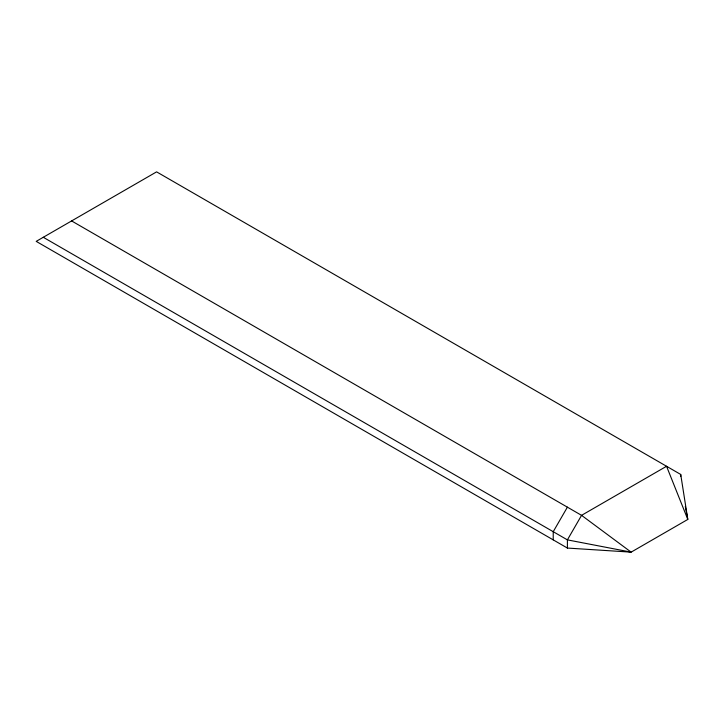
<?xml version="1.0" encoding="UTF-8"?>
<svg xmlns="http://www.w3.org/2000/svg" width="724" height="724" viewBox="0 0 724 724"><rect width="100%" height="100%" fill="white"/><g stroke="black" fill="none" stroke-linecap="round" stroke-linejoin="round"><path stroke-width="1.09" d="M567.399 507.162L553.226 531.697L553.226 539.878M567.399 548.059L631.138 552.141L687.8 519.434L680.714 474.446L156.601 171.859L36.2 241.373L567.399 548.059L567.399 539.878L581.562 515.343L666.551 466.274L687.8 519.434L685.302 506.438M71.613 220.929L581.562 515.343L631.138 552.141L567.399 539.878L43.286 237.282M680.714 474.446L680.714 476.492"/></g></svg>
